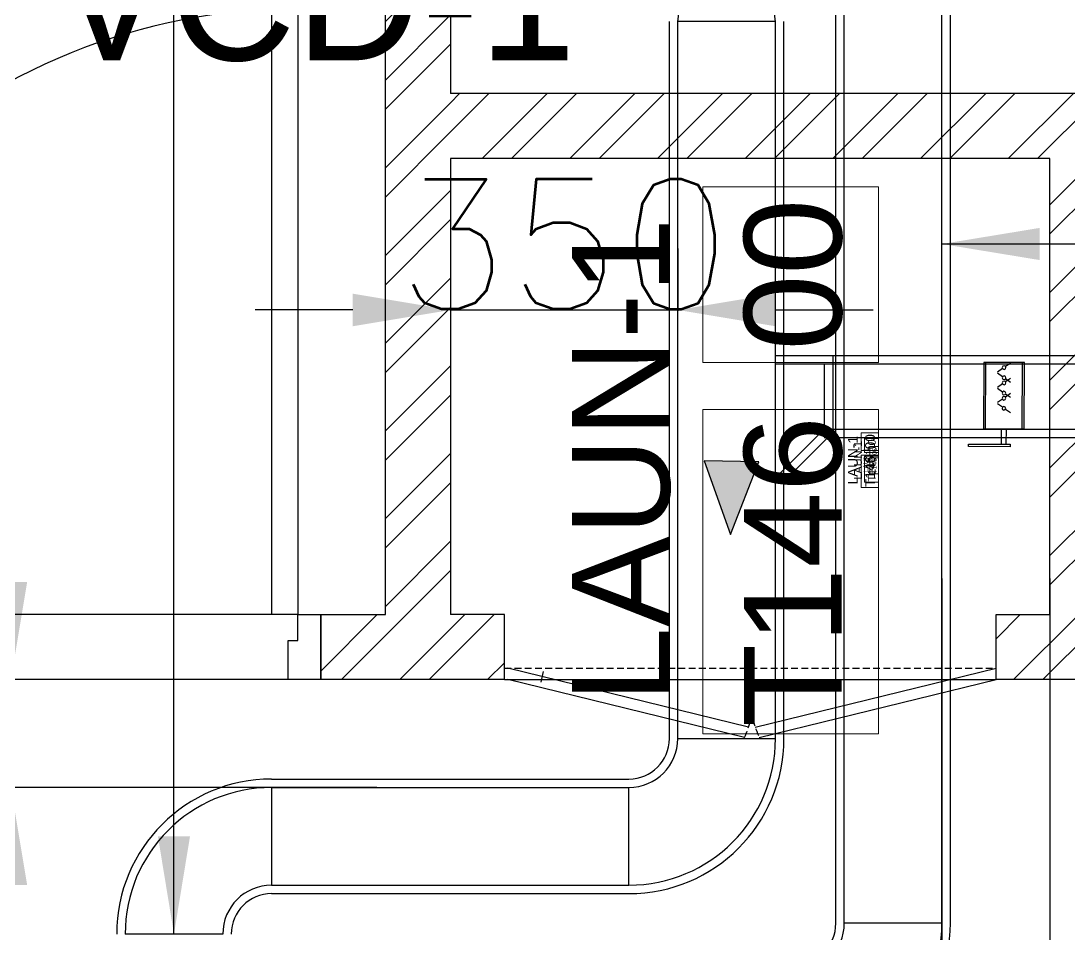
# Model space of a CAD drawing. Header units: millimetres. Extents: x -9226 to 166212, y -13 to 97274.
# Drawn here: x 40840 to 42450, y 76189 to 77591 of the extents above; entities that cross this region are included whole.
import ezdxf
from ezdxf.enums import TextEntityAlignment as Align

# ---------------------------------------------------------------- set-up
doc = ezdxf.new("R2010")
doc.units = ezdxf.units.MM
doc.linetypes.add('23491-XR-AR-2ND FLOOR PLAN$0$23491-XR-AR-TYP FLOOR 3RD TO 18TH$0$23491-XR-AR-TYP-FLOOR$0$Zone-6_30May22$0$HIDDEN', pattern=[0.375, 0.25, -0.125])
doc.layers.get('0').update_dxf_attribs({"color": 8})
doc.layers.get('Defpoints').update_dxf_attribs({"color": 8})
for name, color, linetype in [('-EAD', 30, 'Continuous'), ('1.INS', 8, 'Continuous'), ('23491-XR-AR-2ND FLOOR PLAN$0$23491-XR-AR-TYP FLOOR 3RD TO 18TH$0$23491-XR-AR-TYP-FLOOR$0$A-VM-FURNITURE', 8, 'Continuous'), ('EAD', 30, 'Continuous'), ('FAD', 3, 'Continuous'), ('IZ-AC-VCD', 4, 'Continuous'), ('VCD SHE', 7, 'Continuous')]:
    doc.layers.add(name, color=color, linetype=linetype)
for name, color, linetype, lineweight in [('1.XREF', 8, 'Continuous', 9), ('23491-XR-AR-2ND FLOOR PLAN$0$23491-XR-AR-2ND FLOOR PLAN$0$23491-XR-AR-TYP-FLOOR$0$A-WALL-PATT', 8, 'Continuous', 5), ('23491-XR-AR-2ND FLOOR PLAN$0$23491-XR-AR-2ND FLOOR PLAN$0$23491-XR-AR-TYP-FLOOR$0$Zone-6_30May22$0$TYP$0$2B+G+19+R Typical Floor$0$A-DOOR', 8, 'Continuous', 25), ('23491-XR-AR-2ND FLOOR PLAN$0$23491-XR-AR-2ND FLOOR PLAN$0$A-WALL', 8, 'Continuous', 30), ('23491-XR-AR-2ND FLOOR PLAN$0$23491-XR-AR-TYP FLOOR 3RD TO 18TH$0$23491-XR-AR-TYP-FLOOR$0$Zone-6_30May22$0$WALL', 8, 'Continuous', 35), ('23491-XR-AR-2ND FLOOR PLAN$0$23491-XR-AR-TYP FLOOR 3RD TO 18TH$0$A-FLOR-IDEN', 8, 'Continuous', 9), ('23491-XR-AR-2ND FLOOR PLAN$0$23491-XR-AR-TYP FLOOR 3RD TO 18TH$0$A-FLOR-IDEN @ 10', 8, 'Continuous', 9), ('23491-XR-AR-2ND FLOOR PLAN$0$23491-XR-AR-TYP FLOOR 3RD TO 18TH$0$A-FLOR-IDEN @ 100', 8, 'Continuous', 9), ('23491-XR-AR-2ND FLOOR PLAN$0$23491-XR-AR-TYP FLOOR 3RD TO 18TH$0$A-FLOR-IDEN @ 5', 8, 'Continuous', 9), ('23491-XR-AR-2ND FLOOR PLAN$0$23491-XR-AR-TYP FLOOR 3RD TO 18TH$0$A-FLOR-IDEN @ 8', 8, 'Continuous', 9), ('A-ANNO-DIMS', 8, 'Continuous', 9)]:
    doc.layers.add(name, color=color, linetype=linetype, lineweight=lineweight)
doc.styles.add('23491-XR-AR-2ND FLOOR PLAN$0$23491-XR-AR-TYP FLOOR 3RD TO 18TH$0$SDC-TEXT_4_2', font='arial.ttf')
doc.styles.add('ROMANS', font='isocp.shx', dxfattribs={"width": 0.8})
doc.styles.add('SDC-TEXT-ARB', font='sdc-arb.shx', dxfattribs={"height": 0.5})
doc.styles.get("Standard").update_dxf_attribs({"font": 'romans.shx', "height": 200})
doc.dimstyles.new('ISO-25', dxfattribs={"dimtxt": 200, "dimasz": 150, "dimexe": 1.25, "dimexo": 0.625, "dimgap": 1, "dimtad": 1, "dimtoh": 1, "dimdec": 0, "dimrnd": 5, "dimtxsty": 'Standard', "dimcen": 2.5, "dimclrd": 256, "dimclre": 256, "dimclrt": 7, "dimadec": 0, "dimazin": 0, "dimtfac": 1, "dimtdec": 0, "dimtix": 1, "dimtmove": 2, "dimatfit": 3, "dimfxl": 1, "dimarcsym": 1})
doc.dimstyles.new('JSE', dxfattribs={"dimtxt": 50, "dimasz": 150, "dimexe": 0.18, "dimexo": 0.0625, "dimgap": 50, "dimtad": 0, "dimdec": 0, "dimrnd": 5, "dimzin": 0, "dimdsep": 46, "dimtxsty": 'ROMANS', "dimcen": 0.09, "dimclrd": 7, "dimclre": 7, "dimclrt": 7, "dimadec": 0, "dimazin": 0, "dimtfac": 1, "dimtdec": 0, "dimtofl": 0, "dimtmove": 0, "dimatfit": 3, "dimfxl": 1, "dimtolj": 1, "dimtzin": 0, "dimarcsym": 1})

# ---------------------------------------------------------------- blocks, each defined once
blk = doc.blocks.new('*U504')
at = {"layer": '23491-XR-AR-2ND FLOOR PLAN$0$23491-XR-AR-2ND FLOOR PLAN$0$23491-XR-AR-TYP-FLOOR$0$Zone-6_30May22$0$TYP$0$2B+G+19+R Typical Floor$0$A-DOOR', "color": 8}
for p, q in [((0.965, 0), (0.035, 0)), ((0.95, -0.1), (0.05, -0.1))]:
    blk.add_line(p, q, dxfattribs=at)
blk.add_lwpolyline([(0.925, 0), (0.925, 0.9291), (0.965, 0.9291), (0.965, 0)], close=True, dxfattribs=at)
for points in [[(0.035, 0), (0, 0), (0, -0.1), (0.05, -0.1), (0.05, -0.04), (0.035, -0.04), (0.035, 0)], [(0.965, 0), (1, 0), (1, -0.1), (0.95, -0.1), (0.95, -0.04), (0.965, -0.04), (0.965, 0)]]:
    blk.add_lwpolyline(points, dxfattribs=at)
blk.add_arc((0.965, 0), 0.93, 92.4651, 180, dxfattribs=at)
blk = doc.blocks.new('23491-XR-AR-2ND FLOOR PLAN$0$23491-XR-AR-TYP FLOOR 3RD TO 18TH$0$23491-XR-AR-TYP-FLOOR$0$Zone-6_30May22$0$A$C4D1D3DB1')
at = {"layer": '23491-XR-AR-2ND FLOOR PLAN$0$23491-XR-AR-TYP FLOOR 3RD TO 18TH$0$23491-XR-AR-TYP-FLOOR$0$A-VM-FURNITURE', "color": 8, "linetype": '23491-XR-AR-2ND FLOOR PLAN$0$23491-XR-AR-TYP FLOOR 3RD TO 18TH$0$23491-XR-AR-TYP-FLOOR$0$Zone-6_30May22$0$HIDDEN', "ltscale": 0.05}
blk.add_line((0, -0.9), (0, 0), dxfattribs=at)
at = {"layer": '23491-XR-AR-2ND FLOOR PLAN$0$23491-XR-AR-TYP FLOOR 3RD TO 18TH$0$23491-XR-AR-TYP-FLOOR$0$A-VM-FURNITURE', "color": 8}
for p, q in [((0.1077, -0.4406), (0, 0)), ((0.1265, -0.4333), (0.0206, 0)), ((0.0206, -0.9), (0.0206, 0)), ((0.1077, -0.4529), (0, -0.8936)), ((0.1265, -0.4602), (0.0206, -0.8936)), ((0.0256, -0.8324), (0.006, -0.8282))]:
    blk.add_line(p, q, dxfattribs=at)
at = {"layer": '23491-XR-AR-2ND FLOOR PLAN$0$23491-XR-AR-TYP FLOOR 3RD TO 18TH$0$23491-XR-AR-TYP-FLOOR$0$A-VM-FURNITURE', "color": 8, "linetype": '23491-XR-AR-2ND FLOOR PLAN$0$23491-XR-AR-TYP FLOOR 3RD TO 18TH$0$23491-XR-AR-TYP-FLOOR$0$Zone-6_30May22$0$HIDDEN', "ltscale": 0.05}
for centre, start, end in [((0.0425, -0.2445), 258.1738, 293.9788), ((0.0425, -0.6491), 66.0212, 101.8262)]:
    blk.add_arc(centre, 0.2067, start, end, dxfattribs=at)
blk = doc.blocks.new('*U506')
at = {"color": 8, "linetype": 'ByBlock'}
for points in [[(1.3, 0), (-7, 0), (-7, 4.5), (1.3, 4.5)], [(2.5, 0), (7, 0), (7, 4.5), (2.5, 4.5)]]:
    blk.add_lwpolyline(points, close=True, dxfattribs=at)
at = {"color": 8, "linetype": 'ByBlock', "style": '23491-XR-AR-2ND FLOOR PLAN$0$23491-XR-AR-TYP FLOOR 3RD TO 18TH$0$SDC-TEXT_4_2'}
for tag, p in [('ROOM-NAME-2', (0, 9.95)), ('ROOM-NAME-1', (0, 6.6)), ('ROOM-NO.', (-2.85, 2.2)), ('ROOM-FINISH', (4.75, 2.2))]:
    blk.add_attdef(tag, text='', height=2.5, dxfattribs=at).set_placement(p, align=Align.MIDDLE_CENTER)
blk = doc.blocks.new('*U816')
at = {"layer": '23491-XR-AR-2ND FLOOR PLAN$0$23491-XR-AR-TYP FLOOR 3RD TO 18TH$0$A-FLOR-IDEN @ 10', "color": 8}
ref = blk.add_blockref('*U506', (42157.9, 76916.8, -3), dxfattribs=dict(at, xscale=6.000000000000029, yscale=6.000000000000029, zscale=6.000000000000029, rotation=90))
ref.add_attrib('ROOM-NO.', 'T146', dxfattribs={"layer": '0', "color": 0, "linetype": 'ByBlock', "height": 15, "rotation": 90, "style": '23491-XR-AR-2ND FLOOR PLAN$0$23491-XR-AR-TYP FLOOR 3RD TO 18TH$0$SDC-TEXT_4_2'}).set_placement((42144.7, 76899.7, -3), align=Align.MIDDLE_CENTER)
ref.add_attrib('ROOM-FINISH', '00', dxfattribs={"layer": '0', "color": 0, "linetype": 'ByBlock', "height": 15, "rotation": 90, "style": '23491-XR-AR-2ND FLOOR PLAN$0$23491-XR-AR-TYP FLOOR 3RD TO 18TH$0$SDC-TEXT_4_2'}).set_placement((42144.7, 76945.3, -3), align=Align.MIDDLE_CENTER)
ref.add_attrib('ROOM-NAME-1', 'LAUN-1', dxfattribs={"layer": '0', "color": 0, "linetype": 'ByBlock', "height": 15, "rotation": 90, "style": '23491-XR-AR-2ND FLOOR PLAN$0$23491-XR-AR-TYP FLOOR 3RD TO 18TH$0$SDC-TEXT_4_2'}).set_placement((42118.3, 76916.8, -3), align=Align.MIDDLE_CENTER)
at = {"layer": '23491-XR-AR-2ND FLOOR PLAN$0$23491-XR-AR-TYP FLOOR 3RD TO 18TH$0$A-FLOR-IDEN @ 100', "color": 8}
ref = blk.add_blockref('*U506', (42157.9, 76916.8, -3), dxfattribs=dict(at, xscale=60.0000000000003, yscale=60.0000000000003, zscale=60.0000000000003, rotation=90))
ref.add_attrib('ROOM-NO.', 'T146', dxfattribs={"layer": '0', "color": 0, "linetype": 'ByBlock', "height": 150, "rotation": 90, "style": '23491-XR-AR-2ND FLOOR PLAN$0$23491-XR-AR-TYP FLOOR 3RD TO 18TH$0$SDC-TEXT_4_2'}).set_placement((42025.9, 76745.8, -3), align=Align.MIDDLE_CENTER)
ref.add_attrib('ROOM-FINISH', '00', dxfattribs={"layer": '0', "color": 0, "linetype": 'ByBlock', "height": 150, "rotation": 90, "style": '23491-XR-AR-2ND FLOOR PLAN$0$23491-XR-AR-TYP FLOOR 3RD TO 18TH$0$SDC-TEXT_4_2'}).set_placement((42025.9, 77201.8, -3), align=Align.MIDDLE_CENTER)
ref.add_attrib('ROOM-NAME-1', 'LAUN-1', dxfattribs={"layer": '0', "color": 0, "linetype": 'ByBlock', "height": 150, "rotation": 90, "style": '23491-XR-AR-2ND FLOOR PLAN$0$23491-XR-AR-TYP FLOOR 3RD TO 18TH$0$SDC-TEXT_4_2'}).set_placement((41761.9, 76916.8, -3), align=Align.MIDDLE_CENTER)
at = {"layer": '23491-XR-AR-2ND FLOOR PLAN$0$23491-XR-AR-TYP FLOOR 3RD TO 18TH$0$A-FLOR-IDEN @ 5', "color": 8}
ref = blk.add_blockref('*U506', (42157.9, 76916.8, -3), dxfattribs=dict(at, xscale=3.000000000000015, yscale=3.000000000000015, zscale=3.000000000000015, rotation=90))
ref.add_attrib('ROOM-NO.', 'T146', dxfattribs={"layer": '0', "color": 0, "linetype": 'ByBlock', "height": 7.5, "rotation": 90, "style": '23491-XR-AR-2ND FLOOR PLAN$0$23491-XR-AR-TYP FLOOR 3RD TO 18TH$0$SDC-TEXT_4_2'}).set_placement((42151.3, 76908.2, -3), align=Align.MIDDLE_CENTER)
ref.add_attrib('ROOM-FINISH', '00', dxfattribs={"layer": '0', "color": 0, "linetype": 'ByBlock', "height": 7.5, "rotation": 90, "style": '23491-XR-AR-2ND FLOOR PLAN$0$23491-XR-AR-TYP FLOOR 3RD TO 18TH$0$SDC-TEXT_4_2'}).set_placement((42151.3, 76931, -3), align=Align.MIDDLE_CENTER)
ref.add_attrib('ROOM-NAME-1', 'LAUN-1', dxfattribs={"layer": '0', "color": 0, "linetype": 'ByBlock', "height": 7.5, "rotation": 90, "style": '23491-XR-AR-2ND FLOOR PLAN$0$23491-XR-AR-TYP FLOOR 3RD TO 18TH$0$SDC-TEXT_4_2'}).set_placement((42138.1, 76916.8, -3), align=Align.MIDDLE_CENTER)
at = {"layer": '23491-XR-AR-2ND FLOOR PLAN$0$23491-XR-AR-TYP FLOOR 3RD TO 18TH$0$A-FLOR-IDEN @ 8', "color": 8}
ref = blk.add_blockref('*U506', (42157.9, 76916.8, -3), dxfattribs=dict(at, xscale=4.800000000000024, yscale=4.800000000000024, zscale=4.800000000000024, rotation=90))
ref.add_attrib('ROOM-NO.', 'T146', dxfattribs={"layer": '0', "color": 0, "linetype": 'ByBlock', "height": 12, "rotation": 90, "style": '23491-XR-AR-2ND FLOOR PLAN$0$23491-XR-AR-TYP FLOOR 3RD TO 18TH$0$SDC-TEXT_4_2'}).set_placement((42147.3, 76903.1, -3), align=Align.MIDDLE_CENTER)
ref.add_attrib('ROOM-FINISH', '00', dxfattribs={"layer": '0', "color": 0, "linetype": 'ByBlock', "height": 12, "rotation": 90, "style": '23491-XR-AR-2ND FLOOR PLAN$0$23491-XR-AR-TYP FLOOR 3RD TO 18TH$0$SDC-TEXT_4_2'}).set_placement((42147.3, 76939.6, -3), align=Align.MIDDLE_CENTER)
ref.add_attrib('ROOM-NAME-1', 'LAUN-1', dxfattribs={"layer": '0', "color": 0, "linetype": 'ByBlock', "height": 12, "rotation": 90, "style": '23491-XR-AR-2ND FLOOR PLAN$0$23491-XR-AR-TYP FLOOR 3RD TO 18TH$0$SDC-TEXT_4_2'}).set_placement((42126.2, 76916.8, -3), align=Align.MIDDLE_CENTER)
blk = doc.blocks.new('23491-XR-AR-2ND FLOOR PLAN')
at = {"layer": '23491-XR-AR-2ND FLOOR PLAN$0$23491-XR-AR-2ND FLOOR PLAN$0$23491-XR-AR-TYP-FLOOR$0$A-WALL-PATT'}
h = blk.add_hatch(dxfattribs=at)
h.set_pattern_fill('ANSI32', color=8, scale=10)
h.paths.add_polyline_path([(41500, 81230), (42150, 81230), (42150, 80530), (41500, 80530)], flags=16)
h.paths.add_polyline_path([(41400, 80330), (41500, 80330), (41500, 80430), (42250, 80430), (42250, 81230), (42550, 81230), (42550, 81480), (41400, 81480), (41400, 81230)])
h.paths.add_polyline_path([(41300.6, 76580), (41582.8, 76580), (41582.8, 76680), (41500, 76680), (41500, 78680), (43650, 78680), (43650, 78780), (41500, 78780), (41500, 79530), (41400, 79530), (41400, 76680), (41300.6, 76680)])
h.paths.add_polyline_path([(42338.2, 76680), (42338.2, 76580), (43650, 76580), (43650, 76480), (43750, 76480), (43750, 77410.1), (43650, 77410.1), (43650, 76680)])
h = blk.add_hatch(dxfattribs=at)
h.set_pattern_fill('ANSI32', color=8, scale=10)
h.paths.add_polyline_path([(41500, 77380), (41500, 77480), (42511, 77480), (42521, 76680), (42421, 76680), (42421, 77380)])
at = {"layer": '23491-XR-AR-2ND FLOOR PLAN$0$23491-XR-AR-2ND FLOOR PLAN$0$A-WALL', "color": 8}
for p, q in [((41400, 76680), (41400, 79530)), ((41500, 78680), (41500, 77480)), ((42521, 77480), (41500, 77480)), ((41500, 77380), (41500, 76680)), ((42421, 77380), (41500, 77380)), ((42421, 76680), (42421, 77380)), ((41300.6, 76580), (41300.6, 76680)), ((41300.6, 76680), (41400, 76680)), ((41582.8, 76680), (41500, 76680)), ((41582.8, 76580), (41582.8, 76680)), ((42338.2, 76580), (42338.2, 76680)), ((42338.2, 76680), (42421, 76680)), ((41582.8, 76580), (41300.6, 76580)), ((43650, 76580), (42338.2, 76580))]:
    blk.add_line(p, q, dxfattribs=at)
at = {"layer": '23491-XR-AR-2ND FLOOR PLAN$0$23491-XR-AR-2ND FLOOR PLAN$0$23491-XR-AR-TYP-FLOOR$0$Zone-6_30May22$0$TYP$0$2B+G+19+R Typical Floor$0$A-DOOR', "color": 8, "xscale": 999.9999999999924, "yscale": 999.9999999999924, "zscale": 999.9999999999924, "rotation": 359.9998857897584}
blk.add_blockref('*U504', (40300.6, 76680), dxfattribs=at)
at = {"layer": '23491-XR-AR-2ND FLOOR PLAN$0$23491-XR-AR-TYP FLOOR 3RD TO 18TH$0$23491-XR-AR-TYP-FLOOR$0$Zone-6_30May22$0$WALL', "color": 8, "xscale": 839.3458823570452, "yscale": 839.3458823570452, "zscale": 839.3458823570452, "rotation": 270}
blk.add_blockref('23491-XR-AR-2ND FLOOR PLAN$0$23491-XR-AR-TYP FLOOR 3RD TO 18TH$0$23491-XR-AR-TYP-FLOOR$0$Zone-6_30May22$0$A$C4D1D3DB1', (42338.2, 76597.3, 0), dxfattribs=at)
at = {"layer": '23491-XR-AR-2ND FLOOR PLAN$0$23491-XR-AR-TYP FLOOR 3RD TO 18TH$0$A-FLOR-IDEN'}
blk.add_blockref('*U816', (0, 0), dxfattribs=at)
blk = doc.blocks.new('XREF')
at = {"layer": 'A-ANNO-DIMS', "color": 8}
blk.add_blockref('23491-XR-AR-2ND FLOOR PLAN', (0, 0), dxfattribs=at)
blk = doc.blocks.new('*U254')
at = {"layer": 'IZ-AC-VCD', "color": 5, "extrusion": (0, 0, -1)}
for p, q in [((41.5, 267.5), (41.5, 216.7)), ((58.5, 216.7), (58.5, 267.5))]:
    blk.add_line(p, q, dxfattribs=at)
at = {"layer": 'IZ-AC-VCD', "color": 5}
for p, q in [((-10, 216.7), (-10, 0)), ((110, 216.7), (110, 0))]:
    blk.add_line(p, q, dxfattribs=at)
for points in [[(29.2, 275.9), (165.1, 275.9), (165.1, 267.5), (29.2, 267.5)], [(-16.7, 0), (116.7, 0), (116.7, 216.7), (-16.7, 216.7)]]:
    blk.add_lwpolyline(points, close=True, dxfattribs=at)
at = {"layer": 'IZ-AC-VCD', "color": 7, "extrusion": (0, 0, -1)}
for points in [[(-28.6, 164.9), (-45.1, 153.4)], [(-54.9, 146.6), (-71.4, 135.1)], [(-28.6, 114.9), (-45.1, 103.4)], [(-28.6, 101.8), (-45.1, 113.2)], [(-54.9, 120.1), (-71.4, 131.5)], [(-54.9, 96.6), (-71.4, 85.1)], [(-54.9, 70.1), (-71.4, 81.5)], [(-28.6, 64.9), (-45.1, 53.4)], [(-28.6, 51.8), (-45.1, 63.2)], [(-54.9, 46.6), (-71.4, 35.1)], [(-28.6, 1.8), (-45.1, 13.2)], [(-54.9, 20.1), (-71.4, 31.5)]]:
    blk.add_lwpolyline(points, dxfattribs=at)
for centre in [(-50, 150), (-50, 116.7), (-50, 100), (-50, 66.7), (-50, 50), (-50, 16.7)]:
    blk.add_circle(centre, 6, dxfattribs=at)
blk = doc.blocks.new('HVAC-VOL-SPD-S01-M-01-0400 R-01$0$HVAC-VOL-SPD-S01-M-01-0400 R-01$0$A$C2F9C6816')
blk.add_hatch(color=256).paths.add_polyline_path([(-198.8, -78.6), (-398.8, -153.6), (-198.8, -228.6)])
for p, q in [((-198.8, -78.6), (-398.8, -153.6)), ((-198.8, -228.6), (-198.8, -78.6)), ((-398.8, -153.6), (-198.8, -228.6))]:
    blk.add_line(p, q)
blk = doc.blocks.new('*D342')
at = {"layer": 'Defpoints', "color": 0, "transparency": 16777216}
for p in [(41387.7, 76580), (40824.7, 76414.3), (41387.7, 76414.3, -0.1)]:
    blk.add_point(p, dxfattribs=at)
at = {"layer": 'VCD SHE', "lineweight": -2, "transparency": 16777216}
for p, q in [((40824.7, 76730), (40824.7, 76880)), ((41387.1, 76580), (40823.5, 76580)), ((40824.7, 76580), (40824.7, 76414.3)), ((41387.1, 76414.3), (40823.5, 76414.3)), ((40824.7, 76264.3), (40824.7, 76114.3))]:
    blk.add_line(p, q, dxfattribs=at)
at = {"layer": 'VCD SHE', "transparency": 16777216}
for points in [[(40799.7, 76730), (40849.7, 76730), (40824.7, 76580)], [(40799.7, 76264.3), (40849.7, 76264.3), (40824.7, 76414.3)]]:
    blk.add_solid(points, dxfattribs=at)
at = {"layer": 'VCD SHE', "color": 7, "transparency": 16777216, "insert": (40723.7, 76497.1), "char_height": 200, "attachment_point": 5, "rotation": 90}
blk.add_mtext('165', dxfattribs=at)
blk = doc.blocks.new('*D345')
at = {"layer": 'Defpoints', "color": 0, "transparency": 16777216}
for p in [(42255.1, 76735.8, -0.1), (42421, 76735.8), (42421, 75832.6)]:
    blk.add_point(p, dxfattribs=at)
at = {"layer": 'VCD SHE', "lineweight": -2, "transparency": 16777216}
for p, q in [((42255.1, 76735.2), (42255.1, 75831.3)), ((42421, 76735.2), (42421, 75831.3)), ((42105.1, 75832.6), (41955.1, 75832.6)), ((42255.1, 75832.6), (42421, 75832.6)), ((42571, 75832.6), (42721, 75832.6))]:
    blk.add_line(p, q, dxfattribs=at)
at = {"layer": 'VCD SHE', "transparency": 16777216}
for points in [[(42105.1, 75857.6), (42105.1, 75807.6), (42255.1, 75832.6)], [(42571, 75857.6), (42571, 75807.6), (42421, 75832.6)]]:
    blk.add_solid(points, dxfattribs=at)
at = {"layer": 'VCD SHE', "color": 7, "transparency": 16777216, "insert": (42344.6, 75646.4), "char_height": 200, "attachment_point": 5}
blk.add_mtext('165', dxfattribs=at)
blk = doc.blocks.new('*D347')
at = {"layer": 'Defpoints', "color": 0, "transparency": 16777216}
for p in [(41500, 77242.7), (41849.3, 77242.7, -0.1), (41849.3, 77147.6)]:
    blk.add_point(p, dxfattribs=at)
at = {"layer": 'VCD SHE', "lineweight": -2, "transparency": 16777216}
for p, q in [((41500, 77242.1), (41500, 77146.4)), ((41849.3, 77242.1), (41849.3, 77146.4)), ((41350, 77147.6), (41200, 77147.6)), ((41500, 77147.6), (41849.3, 77147.6)), ((41999.3, 77147.6), (42149.3, 77147.6))]:
    blk.add_line(p, q, dxfattribs=at)
at = {"layer": 'VCD SHE', "transparency": 16777216}
for points in [[(41350, 77172.6), (41350, 77122.6), (41500, 77147.6)], [(41999.3, 77172.6), (41999.3, 77122.6), (41849.3, 77147.6)]]:
    blk.add_solid(points, dxfattribs=at)
at = {"layer": 'VCD SHE', "color": 7, "transparency": 16777216, "insert": (41674.7, 77248.6), "char_height": 200, "attachment_point": 5}
blk.add_mtext('350', dxfattribs=at)

msp = doc.modelspace()

# ---------------------------------------------------------------- block references
at = {"layer": '1.XREF'}
msp.add_blockref('XREF', (0, 0), dxfattribs=at)

# ---------------------------------------------------------------- next in the draw order: linework, layer by layer
at = {"layer": '1.INS'}
for points, elevation in [([(42092.1, 76205.9), (42092.1, 78462.3)], -0.1), ([(42268.1, 76205.9), (42268.1, 78196.2)], -0.1), ([(41836.3, 76489.3), (41836.3, 77590.6)], -0.1), ([(42012.3, 76489.3), (42012.3, 77590.6)], 0), ([(41999.3, 77077.8), (42087.3, 77077.8), (42087.3, 76959.5), (42008.5, 76880.7)], 0), ([(42074.3, 77077.8), (43058.6, 77077.8)], 0), ([(42074.3, 76951.8), (43058.6, 76951.8)], 0), ([(41225.2, 76427.3), (41774.3, 76427.3)], -0.1), ([(41225.2, 76251.3), (41774.3, 76251.3)], -0.1)]:
    msp.add_lwpolyline(points, dxfattribs=dict(at, elevation=elevation))
at = {"layer": '1.INS', "extrusion": (-0.000521864, 1.57667e-16, 1)}
for radius in [238, 62]:
    msp.add_arc((41774.3, 76489.3, -21.9), radius, 270, 0, dxfattribs=at)
at = {"layer": '1.INS', "extrusion": (0.000521864, -1.57667e-16, 1)}
for radius in [238, 62]:
    msp.add_arc((41225.2, 76189.3, 21.4), radius, 90, 180, dxfattribs=at)
at = {"layer": '1.INS', "extrusion": (-5.77238e-18, 0.000521864, 1)}
for radius in [238, 62]:
    msp.add_arc((42030.1, 76205.8, 39.7), radius, 270, 0, dxfattribs=at)
at = {"layer": 'EAD'}
for points, elevation in [([(41849.3, 77590.6), (41874.3, 77790.6)], 0), ([(41999.3, 77590.6), (41974.3, 77790.6)], 0), ([(41849.3, 76489.3), (41849.3, 77590.6)], -0.1), ([(41999.3, 77590.6), (41849.3, 77590.6)], 0), ([(41999.3, 76489.3), (41999.3, 77590.6)], 0), ([(41999.3, 77064.8), (42074.3, 77064.8), (42074.3, 76964.8), (41999.3, 76889.8)], 0), ([(42074.3, 77064.8), (43058.6, 77064.8)], 0), ([(42074.3, 76964.8), (43058.6, 76964.8)], 0), ([(41849.3, 76489.3), (41999.3, 76489.3)], -0.1), ([(41225.2, 76414.3), (41774.3, 76414.3)], -0.1), ([(41225.2, 76264.3), (41774.3, 76264.3)], -0.1)]:
    msp.add_lwpolyline(points, dxfattribs=dict(at, elevation=elevation))
at = {"layer": 'EAD', "extrusion": (-0.000521864, 1.57667e-16, 1), "elevation": -21.9}
for points in [[(41849.3, 76489.3), (41999.3, 76489.3)], [(41774.3, 76264.3), (41774.3, 76414.3)]]:
    msp.add_lwpolyline(points, dxfattribs=at)
at = {"layer": 'EAD', "extrusion": (0.000521864, -1.57667e-16, 1), "elevation": 21.4}
for points in [[(41225.2, 76414.3), (41225.2, 76264.3)], [(41150.2, 76189.3), (41000.2, 76189.3)]]:
    msp.add_lwpolyline(points, dxfattribs=at)
at = {"layer": 'EAD', "extrusion": (-0.000521864, 1.57667e-16, 1)}
for radius in [225, 75]:
    msp.add_arc((41774.3, 76489.3, -21.9), radius, 270, 0, dxfattribs=at)
at = {"layer": 'EAD', "extrusion": (0.000521864, -1.57667e-16, 1)}
for radius in [225, 75]:
    msp.add_arc((41225.2, 76189.3, 21.4), radius, 90, 180, dxfattribs=at)
at = {"layer": 'FAD', "elevation": -0.1}
for points in [[(42105.1, 76205.9), (42105.1, 78462.3)], [(42255.1, 76205.9), (42255.1, 78462.3)]]:
    msp.add_lwpolyline(points, dxfattribs=at)
at = {"layer": 'FAD', "extrusion": (-5.77238e-18, 0.000521864, 1), "elevation": 39.7}
msp.add_lwpolyline([(42255.1, 76205.8), (42105.1, 76205.8)], dxfattribs=at)
at = {"layer": 'FAD', "extrusion": (-5.77238e-18, 0.000521864, 1)}
for radius in [225, 75]:
    msp.add_arc((42030.1, 76205.8, 39.7), radius, 270, 0, dxfattribs=at)

# ---------------------------------------------------------------- next in the draw order: block references
at = {"layer": '-EAD', "extrusion": (-6.16134e-06, -3.46539e-05, 1), "xscale": 0.561321026933402, "yscale": 0.561321026933402, "zscale": 0.561321026933402, "rotation": 89.10749125398034}
msp.add_blockref('HVAC-VOL-SPD-S01-M-01-0400 R-01$0$HVAC-VOL-SPD-S01-M-01-0400 R-01$0$A$C2F9C6816', (41847.3, 77028.2, -9), dxfattribs=at)
at = {"layer": 'IZ-AC-VCD', "extrusion": (-0.000551811, -1.73953e-07, 1), "xscale": 0.4695684231146188, "yscale": 0.4695684231146188, "zscale": 0.4695684231146188, "rotation": 179.6727517516137}
msp.add_blockref('*U254', (42374.2, 77066.8, -26.4), dxfattribs=at)

# ---------------------------------------------------------------- next in the draw order: texts
at = {"layer": 'VCD SHE', "style": 'SDC-TEXT-ARB'}
msp.add_text('VCD-1', height=200, dxfattribs=at).set_placement((40890.4, 77531, -0.1))

# ---------------------------------------------------------------- next in the draw order: dimensions: what is measured, and where the dimension line sits
at = {"layer": 'VCD SHE'}
dim = msp.add_linear_dim(base=(41849.3, 77147.6), p1=(41500, 77242.7), p2=(41849.3, 77242.7, -0.1), dimstyle='ISO-25', dxfattribs=at)
dim.commit()
dim.dimension.update_dxf_attribs({"geometry": '*D347', "text_midpoint": (41674.7, 77248.6)})
dim = msp.add_linear_dim(base=(40824.7, 76414.3), p1=(41387.7, 76580), p2=(41387.7, 76414.3, -0.1), angle=90, dimstyle='ISO-25', dxfattribs=at)
dim.commit()
dim.dimension.update_dxf_attribs({"geometry": '*D342', "text_midpoint": (40723.7, 76497.1)})
dim = msp.add_linear_dim(base=(42421, 75832.6), p1=(42255.1, 76735.8, -0.1), p2=(42421, 76735.8), dimstyle='ISO-25', dxfattribs=at)
dim.commit()
dim.dimension.update_dxf_attribs({"geometry": '*D345', "text_midpoint": (42344.6, 75646.4), "dimtype": 160})

# ---------------------------------------------------------------- next in the draw order: leaders
at = {"layer": '1.INS'}
msp.add_leader([(42255.1, 77248.9), (50500, 77248.9)], dimstyle='JSE', override={"dimgap": 50, "dimtad": 0}, dxfattribs=at)
at = {"layer": 'FAD'}
for points in [[(38320.7, 72130, -0.1), (38320.7, 87019.9, -0.1), (50196.2, 87019.9, -0.1)], [(39017.6, 74285.4), (39011.3, 86087.4), (50318.8, 86087.8)]]:
    msp.add_leader(points, dimstyle='JSE', override={"dimgap": 50, "dimtad": 0}, dxfattribs=at)
at = {"layer": 'FAD', "color": 7}
msp.add_leader([(41075.2, 76189.3, -0.1), (41075.2, 84462, -0.1), (50498.3, 84462, -0.1)], dimstyle='JSE', override={"dimgap": 50, "dimtad": 0}, dxfattribs=at)

doc.saveas('drawing.dxf')
